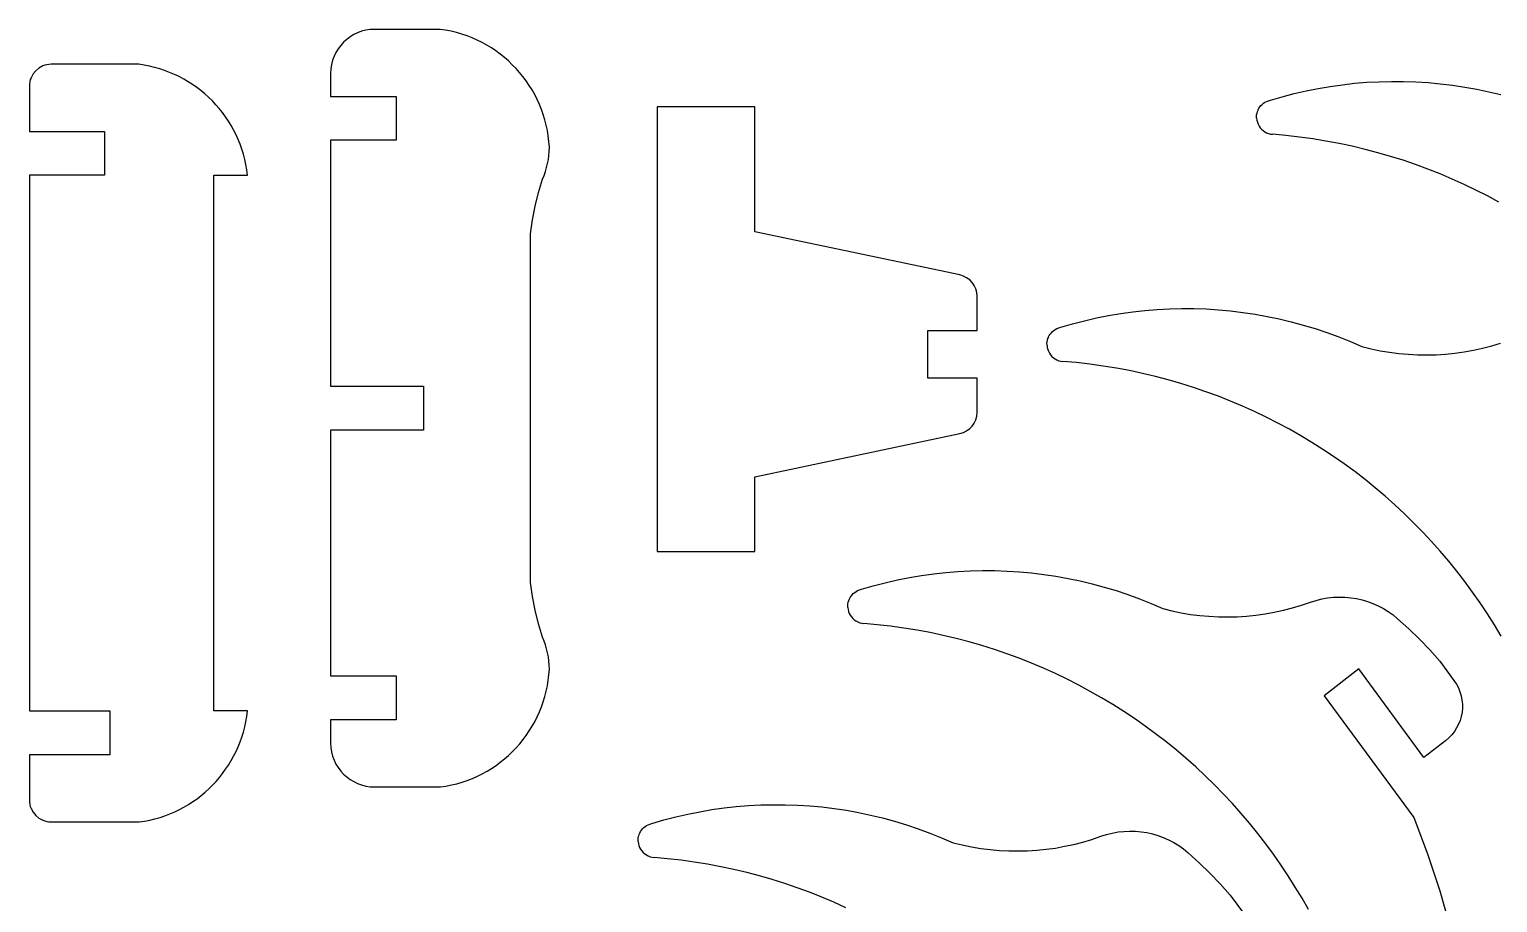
# Model space of a CAD drawing. Extents: x -322 to 322, y -250 to 250.
# Drawn here: x -185.5 to -80.4, y -67.3 to -4.8 of the extents above; entities that cross this region are included whole.
import ezdxf

# ---------------------------------------------------------------- set-up
doc = ezdxf.new("R2010")
doc.units = 0
doc.header["$MEASUREMENT"] = 0
doc.layers.get('0').update_dxf_attribs({"linetype": 'CONTINUOUS'})

msp = doc.modelspace()

# ---------------------------------------------------------------- linework, layer by layer
for p, q in [((-162.26, -5.16), (-162.52, -5.32)), ((-161.99, -5.03), (-162.26, -5.16)), ((-161.7, -4.92), (-161.99, -5.03)), ((-161.4, -4.85), (-161.7, -4.92)), ((-161.08, -4.8), (-161.4, -4.85)), ((-160.76, -4.78), (-161.08, -4.8)), ((-156.08, -4.78), (-160.76, -4.78)), ((-155.68, -4.84), (-156.08, -4.78)), ((-155.29, -4.92), (-155.68, -4.84)), ((-154.9, -5.01), (-155.29, -4.92)), ((-154.52, -5.12), (-154.9, -5.01)), ((-154.15, -5.25), (-154.52, -5.12)), ((-153.78, -5.39), (-154.15, -5.25)), ((-163.37, -6.17), (-163.53, -6.43)), ((-163.19, -5.93), (-163.37, -6.17)), ((-162.99, -5.7), (-163.19, -5.93)), ((-162.76, -5.5), (-162.99, -5.7)), ((-162.52, -5.32), (-162.76, -5.5)), ((-153.43, -5.55), (-153.78, -5.39)), ((-153.08, -5.72), (-153.43, -5.55)), ((-152.74, -5.91), (-153.08, -5.72)), ((-152.41, -6.11), (-152.74, -5.91)), ((-152.09, -6.32), (-152.41, -6.11)), ((-184.37, -7.35), (-184.51, -7.4)), ((-184.22, -7.31), (-184.37, -7.35)), ((-184.07, -7.29), (-184.22, -7.31)), ((-183.91, -7.28), (-184.07, -7.29)), ((-177.64, -7.28), (-183.91, -7.28)), ((-177.26, -7.34), (-177.64, -7.28)), ((-176.88, -7.41), (-177.26, -7.34)), ((-163.85, -7.3), (-163.89, -7.61)), ((-163.77, -6.99), (-163.85, -7.3)), ((-163.66, -6.7), (-163.77, -6.99)), ((-163.53, -6.43), (-163.66, -6.7)), ((-151.78, -6.55), (-152.09, -6.32)), ((-151.48, -6.79), (-151.78, -6.55)), ((-151.19, -7.04), (-151.48, -6.79)), ((-150.91, -7.31), (-151.19, -7.04)), ((-150.64, -7.58), (-150.91, -7.31)), ((-185.4, -8.38), (-185.44, -8.53)), ((-185.35, -8.24), (-185.4, -8.38)), ((-185.2, -7.97), (-185.35, -8.24)), ((-185.01, -7.74), (-185.2, -7.97)), ((-184.78, -7.55), (-185.01, -7.74)), ((-184.51, -7.4), (-184.78, -7.55)), ((-176.51, -7.5), (-176.88, -7.41)), ((-176.14, -7.6), (-176.51, -7.5)), ((-175.79, -7.72), (-176.14, -7.6)), ((-175.43, -7.86), (-175.79, -7.72)), ((-175.09, -8), (-175.43, -7.86)), ((-174.75, -8.16), (-175.09, -8)), ((-174.42, -8.34), (-174.75, -8.16)), ((-174.1, -8.53), (-174.42, -8.34)), ((-163.89, -7.61), (-163.91, -7.93)), ((-163.91, -7.93), (-163.91, -9.59)), ((-150.39, -7.87), (-150.64, -7.58)), ((-150.15, -8.16), (-150.39, -7.87)), ((-149.92, -8.47), (-150.15, -8.16)), ((-185.46, -8.68), (-185.47, -8.84)), ((-185.47, -8.84), (-185.47, -12.09)), ((-185.44, -8.53), (-185.46, -8.68)), ((-173.79, -8.73), (-174.1, -8.53)), ((-173.49, -8.94), (-173.79, -8.73)), ((-173.19, -9.16), (-173.49, -8.94)), ((-172.91, -9.4), (-173.19, -9.16)), ((-172.64, -9.64), (-172.91, -9.4)), ((-149.7, -8.79), (-149.92, -8.47)), ((-149.5, -9.12), (-149.7, -8.79)), ((-149.31, -9.45), (-149.5, -9.12)), ((-149.13, -9.8), (-149.31, -9.45)), ((-95.83, -9.6), (-94.97, -9.38)), ((-94.97, -9.38), (-94.11, -9.18)), ((-94.11, -9.18), (-93.25, -9.01)), ((-93.25, -9.01), (-92.38, -8.86)), ((-92.38, -8.86), (-91.51, -8.74)), ((-91.51, -8.74), (-90.64, -8.64)), ((-90.64, -8.64), (-89.77, -8.57)), ((-89.77, -8.57), (-88.89, -8.53)), ((-88.89, -8.53), (-88.01, -8.51)), ((-88.01, -8.51), (-87.14, -8.51)), ((-87.14, -8.51), (-86.26, -8.54)), ((-86.26, -8.54), (-85.38, -8.59)), ((-85.38, -8.59), (-84.51, -8.67)), ((-84.51, -8.67), (-83.63, -8.78)), ((-83.63, -8.78), (-82.76, -8.91)), ((-82.76, -8.91), (-81.89, -9.07)), ((-81.89, -9.07), (-81.03, -9.25)), ((-81.03, -9.25), (-80.17, -9.45)), ((-172.37, -9.9), (-172.64, -9.64)), ((-172.12, -10.17), (-172.37, -9.9)), ((-171.88, -10.45), (-172.12, -10.17)), ((-171.65, -10.74), (-171.88, -10.45)), ((-163.91, -9.59), (-159.22, -9.59)), ((-159.22, -9.59), (-159.22, -12.72)), ((-148.97, -10.15), (-149.13, -9.8)), ((-148.83, -10.51), (-148.97, -10.15)), ((-133.56, -10.33), (-140.55, -10.33)), ((-140.55, -10.33), (-140.55, -42.15)), ((-133.56, -19.27), (-133.56, -10.33)), ((-97.54, -10.54), (-97.49, -10.43)), ((-97.49, -10.43), (-97.42, -10.33)), ((-97.42, -10.33), (-97.4, -10.31)), ((-97.4, -10.31), (-97.34, -10.24)), ((-97.34, -10.24), (-97.26, -10.15)), ((-97.26, -10.15), (-97.16, -10.07)), ((-97.16, -10.07), (-97.06, -10)), ((-97.06, -10), (-96.95, -9.94)), ((-96.95, -9.94), (-96.67, -9.85)), ((-96.67, -9.85), (-95.83, -9.6)), ((-171.43, -11.04), (-171.65, -10.74)), ((-171.22, -11.34), (-171.43, -11.04)), ((-171.03, -11.66), (-171.22, -11.34)), ((-148.7, -10.88), (-148.83, -10.51)), ((-148.58, -11.25), (-148.7, -10.88)), ((-148.49, -11.63), (-148.58, -11.25)), ((-97.66, -11.02), (-97.65, -10.9)), ((-97.65, -11.14), (-97.66, -11.02)), ((-97.65, -10.9), (-97.62, -10.77)), ((-97.65, -11.14), (-97.64, -11.29)), ((-97.64, -11.29), (-97.6, -11.43)), ((-97.62, -10.77), (-97.59, -10.66)), ((-97.6, -11.43), (-97.55, -11.57)), ((-97.59, -10.66), (-97.55, -10.57)), ((-97.55, -10.57), (-97.54, -10.54)), ((-185.47, -12.09), (-180.1, -12.09)), ((-180.1, -12.09), (-180.1, -15.22)), ((-170.85, -11.98), (-171.03, -11.66)), ((-170.68, -12.32), (-170.85, -11.98)), ((-170.53, -12.66), (-170.68, -12.32)), ((-148.4, -12.02), (-148.49, -11.63)), ((-148.34, -12.41), (-148.4, -12.02)), ((-148.29, -12.81), (-148.34, -12.41)), ((-97.55, -11.57), (-97.48, -11.7)), ((-97.48, -11.7), (-97.4, -11.82)), ((-97.4, -11.82), (-97.3, -11.93)), ((-97.3, -11.93), (-97.19, -12.03)), ((-97.19, -12.03), (-97.07, -12.11)), ((-97.07, -12.11), (-96.94, -12.18)), ((-96.94, -12.18), (-96.8, -12.24)), ((-96.8, -12.24), (-96.66, -12.27)), ((-96.66, -12.27), (-96.51, -12.29)), ((-95.55, -12.38), (-96.51, -12.29)), ((-94.59, -12.49), (-95.55, -12.38)), ((-93.64, -12.62), (-94.59, -12.49)), ((-170.39, -13), (-170.53, -12.66)), ((-170.26, -13.36), (-170.39, -13)), ((-170.15, -13.72), (-170.26, -13.36)), ((-159.22, -12.72), (-163.91, -12.72)), ((-163.91, -12.72), (-163.91, -30.32)), ((-148.26, -13.22), (-148.29, -12.81)), ((-148.29, -13.81), (-148.27, -13.51)), ((-148.27, -13.51), (-148.26, -13.22)), ((-92.69, -12.77), (-93.64, -12.62)), ((-91.75, -12.95), (-92.69, -12.77)), ((-90.82, -13.15), (-91.75, -12.95)), ((-89.89, -13.37), (-90.82, -13.15)), ((-88.98, -13.61), (-89.89, -13.37)), ((-88.07, -13.87), (-88.98, -13.61)), ((-170.05, -14.09), (-170.15, -13.72)), ((-169.97, -14.46), (-170.05, -14.09)), ((-169.91, -14.84), (-169.97, -14.46)), ((-148.54, -14.95), (-148.46, -14.67)), ((-148.46, -14.67), (-148.39, -14.39)), ((-148.39, -14.39), (-148.33, -14.1)), ((-148.33, -14.1), (-148.29, -13.81)), ((-87.17, -14.15), (-88.07, -13.87)), ((-86.28, -14.46), (-87.17, -14.15)), ((-85.39, -14.78), (-86.28, -14.46)), ((-180.1, -15.22), (-185.47, -15.22)), ((-185.47, -15.22), (-185.47, -53.55)), ((-172.27, -53.55), (-172.27, -15.22)), ((-172.27, -15.22), (-169.86, -15.22)), ((-169.86, -15.22), (-169.91, -14.84)), ((-149.04, -16.46), (-148.76, -15.5)), ((-148.76, -15.5), (-148.64, -15.23)), ((-148.64, -15.23), (-148.54, -14.95)), ((-84.52, -15.13), (-85.39, -14.78)), ((-83.66, -15.49), (-84.52, -15.13)), ((-82.8, -15.88), (-83.66, -15.49)), ((-149.28, -17.44), (-149.04, -16.46)), ((-81.96, -16.28), (-82.8, -15.88)), ((-81.13, -16.7), (-81.96, -16.28)), ((-80.31, -17.15), (-81.13, -16.7)), ((-149.47, -18.42), (-149.28, -17.44)), ((-149.61, -19.41), (-149.47, -18.42)), ((-149.61, -44.37), (-149.61, -19.41)), ((-118.89, -22.35), (-133.56, -19.27)), ((-118.63, -22.43), (-118.89, -22.35)), ((-118.4, -22.55), (-118.63, -22.43)), ((-118.18, -22.7), (-118.4, -22.55)), ((-118, -22.89), (-118.18, -22.7)), ((-117.86, -23.11), (-118, -22.89)), ((-117.75, -23.35), (-117.86, -23.11)), ((-117.68, -23.61), (-117.75, -23.35)), ((-117.65, -23.88), (-117.68, -23.61)), ((-117.65, -26.32), (-117.65, -23.88)), ((-108.25, -25.26), (-107.38, -25.11)), ((-107.38, -25.11), (-106.51, -24.99)), ((-106.51, -24.99), (-105.64, -24.89)), ((-105.64, -24.89), (-104.77, -24.82)), ((-104.77, -24.82), (-103.89, -24.78)), ((-103.89, -24.78), (-103.01, -24.76)), ((-103.01, -24.76), (-102.14, -24.76)), ((-102.14, -24.76), (-101.26, -24.79)), ((-101.26, -24.79), (-100.38, -24.84)), ((-100.38, -24.84), (-99.51, -24.92)), ((-99.51, -24.92), (-98.63, -25.03)), ((-98.63, -25.03), (-97.76, -25.16)), ((-97.76, -25.16), (-96.89, -25.32)), ((-112.16, -26.32), (-112.06, -26.25)), ((-112.06, -26.25), (-111.95, -26.19)), ((-111.95, -26.19), (-111.67, -26.1)), ((-111.67, -26.1), (-110.83, -25.85)), ((-110.83, -25.85), (-109.97, -25.63)), ((-109.97, -25.63), (-109.11, -25.43)), ((-109.11, -25.43), (-108.25, -25.26)), ((-96.89, -25.32), (-96.03, -25.5)), ((-96.03, -25.5), (-95.17, -25.7)), ((-95.17, -25.7), (-94.31, -25.94)), ((-94.31, -25.94), (-93.46, -26.19)), ((-93.46, -26.19), (-92.62, -26.48)), ((-121.19, -29.74), (-121.19, -26.32)), ((-121.19, -26.32), (-117.65, -26.32)), ((-112.66, -27.27), (-112.65, -27.15)), ((-112.65, -27.39), (-112.66, -27.27)), ((-112.65, -27.15), (-112.62, -27.02)), ((-112.62, -27.02), (-112.59, -26.91)), ((-112.59, -26.91), (-112.55, -26.82)), ((-112.55, -26.82), (-112.54, -26.79)), ((-112.54, -26.79), (-112.49, -26.68)), ((-112.49, -26.68), (-112.42, -26.58)), ((-112.42, -26.58), (-112.4, -26.56)), ((-112.4, -26.56), (-112.34, -26.49)), ((-112.34, -26.49), (-112.26, -26.4)), ((-112.26, -26.4), (-112.16, -26.32)), ((-92.62, -26.48), (-91.78, -26.79)), ((-91.78, -26.79), (-90.94, -27.12)), ((-90.94, -27.12), (-90.12, -27.48)), ((-80.83, -27.43), (-80.19, -27.24)), ((-112.65, -27.39), (-112.64, -27.54)), ((-112.64, -27.54), (-112.6, -27.68)), ((-112.6, -27.68), (-112.55, -27.82)), ((-112.55, -27.82), (-112.48, -27.95)), ((-112.48, -27.95), (-112.4, -28.07)), ((-112.4, -28.07), (-112.3, -28.18)), ((-112.3, -28.18), (-112.19, -28.28)), ((-112.19, -28.28), (-112.07, -28.36)), ((-112.07, -28.36), (-111.94, -28.43)), ((-90.12, -27.48), (-89.46, -27.64)), ((-89.46, -27.64), (-88.8, -27.78)), ((-88.8, -27.78), (-88.14, -27.89)), ((-88.14, -27.89), (-87.47, -27.97)), ((-87.47, -27.97), (-86.81, -28.03)), ((-86.81, -28.03), (-86.14, -28.07)), ((-86.14, -28.07), (-85.47, -28.07)), ((-85.47, -28.07), (-84.8, -28.06)), ((-84.8, -28.06), (-84.13, -28.02)), ((-84.13, -28.02), (-83.46, -27.95)), ((-83.46, -27.95), (-82.8, -27.86)), ((-82.8, -27.86), (-82.14, -27.74)), ((-82.14, -27.74), (-81.48, -27.6)), ((-81.48, -27.6), (-80.83, -27.43)), ((-111.94, -28.43), (-111.8, -28.49)), ((-111.8, -28.49), (-111.66, -28.52)), ((-111.66, -28.52), (-111.51, -28.54)), ((-110.55, -28.63), (-111.51, -28.54)), ((-109.59, -28.74), (-110.55, -28.63)), ((-108.64, -28.87), (-109.59, -28.74)), ((-107.69, -29.02), (-108.64, -28.87)), ((-106.75, -29.2), (-107.69, -29.02)), ((-105.82, -29.4), (-106.75, -29.2)), ((-104.89, -29.62), (-105.82, -29.4)), ((-163.91, -30.32), (-157.27, -30.32)), ((-157.27, -30.32), (-157.27, -33.46)), ((-117.65, -29.74), (-121.19, -29.74)), ((-117.65, -32.18), (-117.65, -29.74)), ((-103.98, -29.86), (-104.89, -29.62)), ((-103.07, -30.12), (-103.98, -29.86)), ((-102.17, -30.4), (-103.07, -30.12)), ((-101.28, -30.71), (-102.17, -30.4)), ((-100.39, -31.03), (-101.28, -30.71)), ((-99.52, -31.38), (-100.39, -31.03)), ((-98.66, -31.74), (-99.52, -31.38)), ((-117.75, -32.71), (-117.68, -32.45)), ((-117.68, -32.45), (-117.65, -32.18)), ((-97.8, -32.13), (-98.66, -31.74)), ((-96.96, -32.53), (-97.8, -32.13)), ((-96.13, -32.95), (-96.96, -32.53)), ((-157.27, -33.46), (-163.91, -33.46)), ((-163.91, -33.46), (-163.91, -51.05)), ((-118.63, -33.63), (-118.4, -33.51)), ((-118.4, -33.51), (-118.18, -33.35)), ((-118.18, -33.35), (-118, -33.17)), ((-118, -33.17), (-117.86, -32.95)), ((-117.86, -32.95), (-117.75, -32.71)), ((-95.31, -33.4), (-96.13, -32.95)), ((-94.5, -33.86), (-95.31, -33.4)), ((-133.56, -36.79), (-118.89, -33.71)), ((-118.89, -33.71), (-118.63, -33.63)), ((-93.7, -34.34), (-94.5, -33.86)), ((-92.91, -34.84), (-93.7, -34.34)), ((-92.14, -35.35), (-92.91, -34.84)), ((-91.38, -35.88), (-92.14, -35.35)), ((-90.63, -36.43), (-91.38, -35.88)), ((-89.89, -37), (-90.63, -36.43)), ((-133.56, -42.15), (-133.56, -36.79)), ((-89.17, -37.59), (-89.89, -37)), ((-88.46, -38.19), (-89.17, -37.59)), ((-87.76, -38.81), (-88.46, -38.19)), ((-87.08, -39.44), (-87.76, -38.81)), ((-86.42, -40.09), (-87.08, -39.44)), ((-85.77, -40.75), (-86.42, -40.09)), ((-85.13, -41.43), (-85.77, -40.75)), ((-84.51, -42.13), (-85.13, -41.43)), ((-140.55, -42.15), (-133.56, -42.15)), ((-83.91, -42.84), (-84.51, -42.13)), ((-83.32, -43.56), (-83.91, -42.84)), ((-123.36, -44.18), (-122.5, -44.01)), ((-122.5, -44.01), (-121.63, -43.86)), ((-121.63, -43.86), (-120.76, -43.74)), ((-120.76, -43.74), (-119.89, -43.64)), ((-119.89, -43.64), (-119.02, -43.57)), ((-119.02, -43.57), (-118.14, -43.53)), ((-118.14, -43.53), (-117.26, -43.51)), ((-117.26, -43.51), (-116.39, -43.51)), ((-116.39, -43.51), (-115.51, -43.54)), ((-115.51, -43.54), (-114.63, -43.59)), ((-114.63, -43.59), (-113.76, -43.67)), ((-113.76, -43.67), (-112.88, -43.78)), ((-112.88, -43.78), (-112.01, -43.91)), ((-112.01, -43.91), (-111.14, -44.07)), ((-111.14, -44.07), (-110.28, -44.25)), ((-82.75, -44.3), (-83.32, -43.56)), ((-149.47, -45.36), (-149.61, -44.37)), ((-126.59, -45.24), (-126.51, -45.15)), ((-126.51, -45.15), (-126.41, -45.07)), ((-126.41, -45.07), (-126.31, -45)), ((-126.31, -45), (-126.2, -44.94)), ((-126.2, -44.94), (-125.92, -44.85)), ((-125.92, -44.85), (-125.08, -44.6)), ((-125.08, -44.6), (-124.22, -44.38)), ((-124.22, -44.38), (-123.36, -44.18)), ((-110.28, -44.25), (-109.42, -44.45)), ((-109.42, -44.45), (-108.56, -44.69)), ((-108.56, -44.69), (-107.71, -44.94)), ((-107.71, -44.94), (-106.87, -45.23)), ((-82.2, -45.06), (-82.75, -44.3)), ((-81.66, -45.82), (-82.2, -45.06)), ((-149.28, -46.34), (-149.47, -45.36)), ((-126.91, -46.02), (-126.9, -45.9)), ((-126.9, -46.14), (-126.91, -46.02)), ((-126.9, -45.9), (-126.87, -45.77)), ((-126.9, -46.14), (-126.89, -46.29)), ((-126.87, -45.77), (-126.84, -45.66)), ((-126.84, -45.66), (-126.8, -45.57)), ((-126.8, -45.57), (-126.79, -45.54)), ((-126.79, -45.54), (-126.74, -45.43)), ((-126.74, -45.43), (-126.67, -45.33)), ((-126.67, -45.33), (-126.65, -45.31)), ((-126.65, -45.31), (-126.59, -45.24)), ((-106.87, -45.23), (-106.03, -45.54)), ((-106.03, -45.54), (-105.19, -45.87)), ((-105.19, -45.87), (-104.37, -46.23)), ((-95.73, -46.35), (-95.08, -46.18)), ((-95.08, -46.18), (-94.44, -45.99)), ((-94.44, -45.99), (-93.8, -45.77)), ((-93.8, -45.77), (-93.39, -45.64)), ((-93.39, -45.64), (-92.98, -45.54)), ((-92.98, -45.54), (-92.57, -45.46)), ((-92.57, -45.46), (-92.16, -45.42)), ((-92.16, -45.42), (-91.74, -45.4)), ((-91.74, -45.4), (-91.33, -45.41)), ((-91.33, -45.41), (-90.92, -45.45)), ((-90.92, -45.45), (-90.51, -45.51)), ((-90.51, -45.51), (-90.11, -45.6)), ((-90.11, -45.6), (-89.72, -45.71)), ((-89.72, -45.71), (-89.33, -45.86)), ((-89.33, -45.86), (-88.95, -46.02)), ((-88.95, -46.02), (-88.58, -46.22)), ((-88.58, -46.22), (-88.23, -46.44)), ((-81.14, -46.6), (-81.66, -45.82)), ((-149.04, -47.32), (-149.28, -46.34)), ((-126.89, -46.29), (-126.85, -46.43)), ((-126.85, -46.43), (-126.8, -46.57)), ((-126.8, -46.57), (-126.73, -46.7)), ((-126.73, -46.7), (-126.65, -46.82)), ((-126.65, -46.82), (-126.55, -46.93)), ((-126.55, -46.93), (-126.44, -47.03)), ((-126.44, -47.03), (-126.32, -47.11)), ((-126.32, -47.11), (-126.19, -47.18)), ((-126.19, -47.18), (-126.05, -47.24)), ((-126.05, -47.24), (-125.91, -47.27)), ((-125.91, -47.27), (-125.76, -47.29)), ((-104.37, -46.23), (-103.71, -46.39)), ((-103.71, -46.39), (-103.05, -46.53)), ((-103.05, -46.53), (-102.39, -46.64)), ((-102.39, -46.64), (-101.72, -46.72)), ((-101.72, -46.72), (-101.06, -46.78)), ((-101.06, -46.78), (-100.39, -46.82)), ((-100.39, -46.82), (-99.72, -46.82)), ((-99.72, -46.82), (-99.05, -46.81)), ((-99.05, -46.81), (-98.38, -46.77)), ((-98.38, -46.77), (-97.71, -46.7)), ((-97.71, -46.7), (-97.05, -46.61)), ((-97.05, -46.61), (-96.39, -46.49)), ((-96.39, -46.49), (-95.73, -46.35)), ((-88.23, -46.44), (-87.88, -46.68)), ((-87.88, -46.68), (-87.56, -46.95)), ((-87.56, -46.95), (-86.77, -47.67)), ((-80.64, -47.4), (-81.14, -46.6)), ((-148.76, -48.28), (-149.04, -47.32)), ((-148.64, -48.55), (-148.76, -48.28)), ((-124.8, -47.38), (-125.76, -47.29)), ((-123.84, -47.49), (-124.8, -47.38)), ((-122.89, -47.62), (-123.84, -47.49)), ((-121.94, -47.77), (-122.89, -47.62)), ((-121, -47.95), (-121.94, -47.77)), ((-120.07, -48.15), (-121, -47.95)), ((-119.14, -48.37), (-120.07, -48.15)), ((-86.77, -47.67), (-86, -48.41)), ((-80.15, -48.2), (-80.64, -47.4)), ((-148.54, -48.83), (-148.64, -48.55)), ((-148.46, -49.11), (-148.54, -48.83)), ((-148.39, -49.39), (-148.46, -49.11)), ((-118.23, -48.61), (-119.14, -48.37)), ((-117.32, -48.87), (-118.23, -48.61)), ((-116.42, -49.15), (-117.32, -48.87)), ((-115.53, -49.46), (-116.42, -49.15)), ((-86, -48.41), (-85.26, -49.18)), ((-85.26, -49.18), (-84.55, -49.98)), ((-148.33, -49.68), (-148.39, -49.39)), ((-148.29, -49.97), (-148.33, -49.68)), ((-148.27, -50.27), (-148.29, -49.97)), ((-148.26, -50.56), (-148.27, -50.27)), ((-114.64, -49.78), (-115.53, -49.46)), ((-113.77, -50.13), (-114.64, -49.78)), ((-112.91, -50.49), (-113.77, -50.13)), ((-84.55, -49.98), (-83.53, -51.37)), ((-163.91, -51.05), (-159.22, -51.05)), ((-159.22, -51.05), (-159.22, -54.19)), ((-148.4, -51.76), (-148.34, -51.36)), ((-148.34, -51.36), (-148.29, -50.96)), ((-148.29, -50.96), (-148.26, -50.56)), ((-112.05, -50.88), (-112.91, -50.49)), ((-111.21, -51.28), (-112.05, -50.88)), ((-110.38, -51.7), (-111.21, -51.28)), ((-90.34, -50.55), (-92.82, -52.46)), ((-85.68, -56.88), (-90.34, -50.55)), ((-83.53, -51.37), (-83.36, -51.63)), ((-148.7, -52.9), (-148.58, -52.52)), ((-148.58, -52.52), (-148.48, -52.14)), ((-148.48, -52.14), (-148.4, -51.76)), ((-109.56, -52.15), (-110.38, -51.7)), ((-108.75, -52.61), (-109.56, -52.15)), ((-92.82, -52.46), (-86.41, -61.18)), ((-83.36, -51.63), (-83.21, -51.9)), ((-83.21, -51.9), (-83.1, -52.18)), ((-83.1, -52.18), (-83.01, -52.47)), ((-83.01, -52.47), (-82.96, -52.77)), ((-185.47, -53.55), (-179.72, -53.55)), ((-179.72, -53.55), (-179.72, -56.69)), ((-169.86, -53.55), (-172.27, -53.55)), ((-169.91, -53.94), (-169.86, -53.55)), ((-148.97, -53.62), (-148.83, -53.26)), ((-148.83, -53.26), (-148.7, -52.9)), ((-107.95, -53.09), (-108.75, -52.61)), ((-107.16, -53.59), (-107.95, -53.09)), ((-82.96, -52.77), (-82.93, -53.06)), ((-82.93, -53.36), (-82.95, -53.65)), ((-82.93, -53.06), (-82.93, -53.36)), ((-170.05, -54.69), (-169.97, -54.32)), ((-169.97, -54.32), (-169.91, -53.94)), ((-159.22, -54.19), (-163.91, -54.19)), ((-163.91, -54.19), (-163.91, -55.84)), ((-149.49, -54.65), (-149.3, -54.32)), ((-149.3, -54.32), (-149.13, -53.98)), ((-149.13, -53.98), (-148.97, -53.62)), ((-106.39, -54.1), (-107.16, -53.59)), ((-105.63, -54.63), (-106.39, -54.1)), ((-83.2, -54.5), (-83.34, -54.77)), ((-83.09, -54.23), (-83.2, -54.5)), ((-83.01, -53.94), (-83.09, -54.23)), ((-82.95, -53.65), (-83.01, -53.94)), ((-170.39, -55.77), (-170.26, -55.42)), ((-170.26, -55.42), (-170.15, -55.06)), ((-170.15, -55.06), (-170.05, -54.69)), ((-150.38, -55.9), (-150.14, -55.6)), ((-150.14, -55.6), (-149.91, -55.3)), ((-149.91, -55.3), (-149.7, -54.98)), ((-149.7, -54.98), (-149.49, -54.65)), ((-104.88, -55.18), (-105.63, -54.63)), ((-104.14, -55.75), (-104.88, -55.18)), ((-83.9, -55.48), (-84.14, -55.69)), ((-83.69, -55.26), (-83.9, -55.48)), ((-83.5, -55.02), (-83.69, -55.26)), ((-83.34, -54.77), (-83.5, -55.02)), ((-179.72, -56.69), (-185.47, -56.69)), ((-185.47, -56.69), (-185.47, -59.93)), ((-170.85, -56.79), (-170.68, -56.46)), ((-170.68, -56.46), (-170.53, -56.12)), ((-170.53, -56.12), (-170.39, -55.77)), ((-163.91, -55.84), (-163.89, -56.17)), ((-163.89, -56.17), (-163.85, -56.48)), ((-163.85, -56.48), (-163.77, -56.78)), ((-151.47, -56.98), (-151.18, -56.73)), ((-151.18, -56.73), (-150.9, -56.46)), ((-150.9, -56.46), (-150.64, -56.19)), ((-150.64, -56.19), (-150.38, -55.9)), ((-103.42, -56.34), (-104.14, -55.75)), ((-102.71, -56.94), (-103.42, -56.34)), ((-84.14, -55.69), (-85.68, -56.88)), ((-171.64, -58.03), (-171.43, -57.73)), ((-171.43, -57.73), (-171.22, -57.43)), ((-171.22, -57.43), (-171.03, -57.11)), ((-171.03, -57.11), (-170.85, -56.79)), ((-163.77, -56.78), (-163.66, -57.07)), ((-163.66, -57.07), (-163.53, -57.35)), ((-163.53, -57.35), (-163.37, -57.61)), ((-163.37, -57.61), (-163.19, -57.85)), ((-152.72, -57.86), (-152.39, -57.66)), ((-152.39, -57.66), (-152.07, -57.45)), ((-152.07, -57.45), (-151.77, -57.22)), ((-151.77, -57.22), (-151.47, -56.98)), ((-102.01, -57.56), (-102.71, -56.94)), ((-101.33, -58.19), (-102.01, -57.56)), ((-172.36, -58.87), (-172.11, -58.6)), ((-172.11, -58.6), (-171.87, -58.32)), ((-171.87, -58.32), (-171.64, -58.03)), ((-163.19, -57.85), (-162.99, -58.07)), ((-162.99, -58.07), (-162.76, -58.27)), ((-162.76, -58.27), (-162.52, -58.46)), ((-162.52, -58.46), (-162.26, -58.61)), ((-162.26, -58.61), (-161.99, -58.75)), ((-161.99, -58.75), (-161.7, -58.85)), ((-155.27, -58.85), (-154.88, -58.76)), ((-154.88, -58.76), (-154.5, -58.65)), ((-154.5, -58.65), (-154.13, -58.52)), ((-154.13, -58.52), (-153.77, -58.38)), ((-153.77, -58.38), (-153.41, -58.22)), ((-153.41, -58.22), (-153.06, -58.05)), ((-153.06, -58.05), (-152.72, -57.86)), ((-100.67, -58.84), (-101.33, -58.19)), ((-173.78, -60.04), (-173.47, -59.83)), ((-173.47, -59.83), (-173.18, -59.61)), ((-173.18, -59.61), (-172.9, -59.37)), ((-172.9, -59.37), (-172.63, -59.12)), ((-172.63, -59.12), (-172.36, -58.87)), ((-161.7, -58.85), (-161.4, -58.93)), ((-161.4, -58.93), (-161.08, -58.98)), ((-161.08, -58.98), (-160.76, -58.99)), ((-160.76, -58.99), (-156.06, -58.99)), ((-156.06, -58.99), (-155.66, -58.93)), ((-155.66, -58.93), (-155.27, -58.85)), ((-100.02, -59.5), (-100.67, -58.84)), ((-99.38, -60.18), (-100.02, -59.5)), ((-185.47, -59.93), (-185.46, -60.09)), ((-185.46, -60.09), (-185.44, -60.25)), ((-185.44, -60.25), (-185.4, -60.4)), ((-185.4, -60.4), (-185.35, -60.54)), ((-185.35, -60.54), (-185.2, -60.8)), ((-185.2, -60.8), (-185.01, -61.04)), ((-175.77, -61.05), (-175.41, -60.91)), ((-175.41, -60.91), (-175.07, -60.77)), ((-175.07, -60.77), (-174.73, -60.61)), ((-174.73, -60.61), (-174.41, -60.43)), ((-174.41, -60.43), (-174.09, -60.24)), ((-174.09, -60.24), (-173.78, -60.04)), ((-139.22, -61.13), (-138.36, -60.93)), ((-138.36, -60.93), (-137.5, -60.76)), ((-137.5, -60.76), (-136.63, -60.61)), ((-136.63, -60.61), (-135.76, -60.49)), ((-135.76, -60.49), (-134.89, -60.39)), ((-134.89, -60.39), (-134.02, -60.32)), ((-134.02, -60.32), (-133.14, -60.28)), ((-133.14, -60.28), (-132.26, -60.26)), ((-132.26, -60.26), (-131.39, -60.26)), ((-131.39, -60.26), (-130.51, -60.29)), ((-130.51, -60.29), (-129.63, -60.34)), ((-129.63, -60.34), (-128.76, -60.42)), ((-128.76, -60.42), (-127.88, -60.53)), ((-127.88, -60.53), (-127.01, -60.66)), ((-127.01, -60.66), (-126.14, -60.82)), ((-126.14, -60.82), (-125.28, -61)), ((-98.76, -60.88), (-99.38, -60.18)), ((-98.16, -61.59), (-98.76, -60.88)), ((-185.01, -61.04), (-184.78, -61.23)), ((-184.78, -61.23), (-184.51, -61.37)), ((-184.51, -61.37), (-184.37, -61.42)), ((-184.37, -61.42), (-184.22, -61.46)), ((-184.22, -61.46), (-184.07, -61.49)), ((-184.07, -61.49), (-183.91, -61.49)), ((-183.91, -61.49), (-177.62, -61.49)), ((-177.62, -61.49), (-177.24, -61.43)), ((-177.24, -61.43), (-176.86, -61.36)), ((-176.86, -61.36), (-176.49, -61.27)), ((-176.49, -61.27), (-176.12, -61.17)), ((-176.12, -61.17), (-175.77, -61.05)), ((-141.65, -62.06), (-141.59, -61.99)), ((-141.59, -61.99), (-141.51, -61.9)), ((-141.51, -61.9), (-141.41, -61.82)), ((-141.41, -61.82), (-141.31, -61.75)), ((-141.31, -61.75), (-141.2, -61.69)), ((-141.2, -61.69), (-140.92, -61.6)), ((-140.92, -61.6), (-140.08, -61.35)), ((-140.08, -61.35), (-139.22, -61.13)), ((-125.28, -61), (-124.42, -61.2)), ((-124.42, -61.2), (-123.56, -61.44)), ((-123.56, -61.44), (-122.71, -61.69)), ((-122.71, -61.69), (-121.87, -61.98)), ((-121.87, -61.98), (-121.03, -62.29)), ((-97.57, -62.31), (-98.16, -61.59)), ((-86.41, -61.18), (-85.42, -63.78)), ((-141.91, -62.77), (-141.9, -62.65)), ((-141.9, -62.89), (-141.91, -62.77)), ((-141.9, -62.65), (-141.87, -62.52)), ((-141.9, -62.89), (-141.89, -63.04)), ((-141.89, -63.04), (-141.85, -63.18)), ((-141.87, -62.52), (-141.84, -62.41)), ((-141.84, -62.41), (-141.8, -62.32)), ((-141.8, -62.32), (-141.79, -62.29)), ((-141.79, -62.29), (-141.74, -62.18)), ((-141.74, -62.18), (-141.67, -62.08)), ((-141.67, -62.08), (-141.65, -62.06)), ((-121.03, -62.29), (-120.19, -62.62)), ((-120.19, -62.62), (-119.37, -62.98)), ((-119.37, -62.98), (-118.71, -63.14)), ((-110.73, -63.1), (-110.08, -62.93)), ((-110.08, -62.93), (-109.44, -62.74)), ((-109.44, -62.74), (-108.8, -62.52)), ((-108.8, -62.52), (-108.39, -62.39)), ((-108.39, -62.39), (-107.98, -62.29)), ((-107.98, -62.29), (-107.57, -62.21)), ((-107.57, -62.21), (-107.16, -62.17)), ((-107.16, -62.17), (-106.74, -62.15)), ((-106.74, -62.15), (-106.33, -62.16)), ((-106.33, -62.16), (-105.92, -62.2)), ((-105.92, -62.2), (-105.51, -62.26)), ((-105.51, -62.26), (-105.11, -62.35)), ((-105.11, -62.35), (-104.72, -62.46)), ((-104.72, -62.46), (-104.33, -62.61)), ((-104.33, -62.61), (-103.95, -62.77)), ((-103.95, -62.77), (-103.58, -62.97)), ((-103.58, -62.97), (-103.23, -63.19)), ((-97, -63.05), (-97.57, -62.31)), ((-141.85, -63.18), (-141.8, -63.32)), ((-141.8, -63.32), (-141.73, -63.45)), ((-141.73, -63.45), (-141.65, -63.57)), ((-141.65, -63.57), (-141.55, -63.68)), ((-141.55, -63.68), (-141.44, -63.78)), ((-141.44, -63.78), (-141.32, -63.86)), ((-141.32, -63.86), (-141.19, -63.93)), ((-141.19, -63.93), (-141.05, -63.99)), ((-141.05, -63.99), (-140.91, -64.02)), ((-140.91, -64.02), (-140.76, -64.04)), ((-139.8, -64.13), (-140.76, -64.04)), ((-118.71, -63.14), (-118.05, -63.28)), ((-118.05, -63.28), (-117.39, -63.39)), ((-117.39, -63.39), (-116.72, -63.47)), ((-116.72, -63.47), (-116.06, -63.53)), ((-116.06, -63.53), (-115.39, -63.57)), ((-115.39, -63.57), (-114.72, -63.57)), ((-114.72, -63.57), (-114.05, -63.56)), ((-114.05, -63.56), (-113.38, -63.52)), ((-113.38, -63.52), (-112.71, -63.45)), ((-112.71, -63.45), (-112.05, -63.36)), ((-112.05, -63.36), (-111.39, -63.24)), ((-111.39, -63.24), (-110.73, -63.1)), ((-103.23, -63.19), (-102.88, -63.43)), ((-102.88, -63.43), (-102.56, -63.7)), ((-102.56, -63.7), (-101.77, -64.42)), ((-96.45, -63.81), (-97, -63.05)), ((-95.91, -64.57), (-96.45, -63.81)), ((-85.42, -63.78), (-84.55, -66.43)), ((-138.84, -64.24), (-139.8, -64.13)), ((-137.89, -64.37), (-138.84, -64.24)), ((-136.94, -64.52), (-137.89, -64.37)), ((-136, -64.7), (-136.94, -64.52)), ((-135.07, -64.9), (-136, -64.7)), ((-134.14, -65.12), (-135.07, -64.9)), ((-133.23, -65.36), (-134.14, -65.12)), ((-101.77, -64.42), (-101, -65.16)), ((-95.39, -65.35), (-95.91, -64.57)), ((-132.32, -65.62), (-133.23, -65.36)), ((-131.42, -65.9), (-132.32, -65.62)), ((-130.53, -66.21), (-131.42, -65.9)), ((-101, -65.16), (-100.26, -65.93)), ((-100.26, -65.93), (-99.55, -66.73)), ((-94.89, -66.15), (-95.39, -65.35)), ((-94.4, -66.95), (-94.89, -66.15)), ((-129.64, -66.53), (-130.53, -66.21)), ((-128.77, -66.88), (-129.64, -66.53)), ((-127.91, -67.24), (-128.77, -66.88)), ((-99.55, -66.73), (-98.53, -68.12)), ((-93.94, -67.77), (-94.4, -66.95)), ((-84.55, -66.43), (-83.79, -69.11)), ((-127.05, -67.63), (-127.91, -67.24))]:
    msp.add_line(p, q)

doc.saveas('drawing.dxf')
